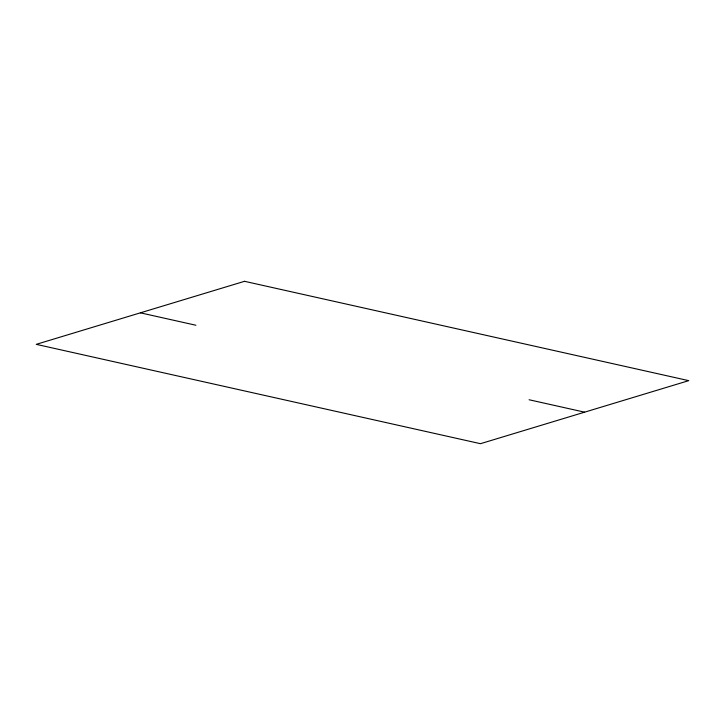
<?xml version="1.0" encoding="UTF-8"?>
<svg xmlns="http://www.w3.org/2000/svg" width="725" height="725" viewBox="0 0 725 725"><rect width="100%" height="100%" fill="white"/><g stroke="black" fill="none" stroke-linecap="round" stroke-linejoin="round"><path stroke-width="1.09" d="M140.387 312.828L195.913 325.244M529.087 399.756L584.613 412.172M244.524 281.309L36.25 344.348L480.476 443.691L688.75 380.652L244.524 281.309"/></g></svg>
